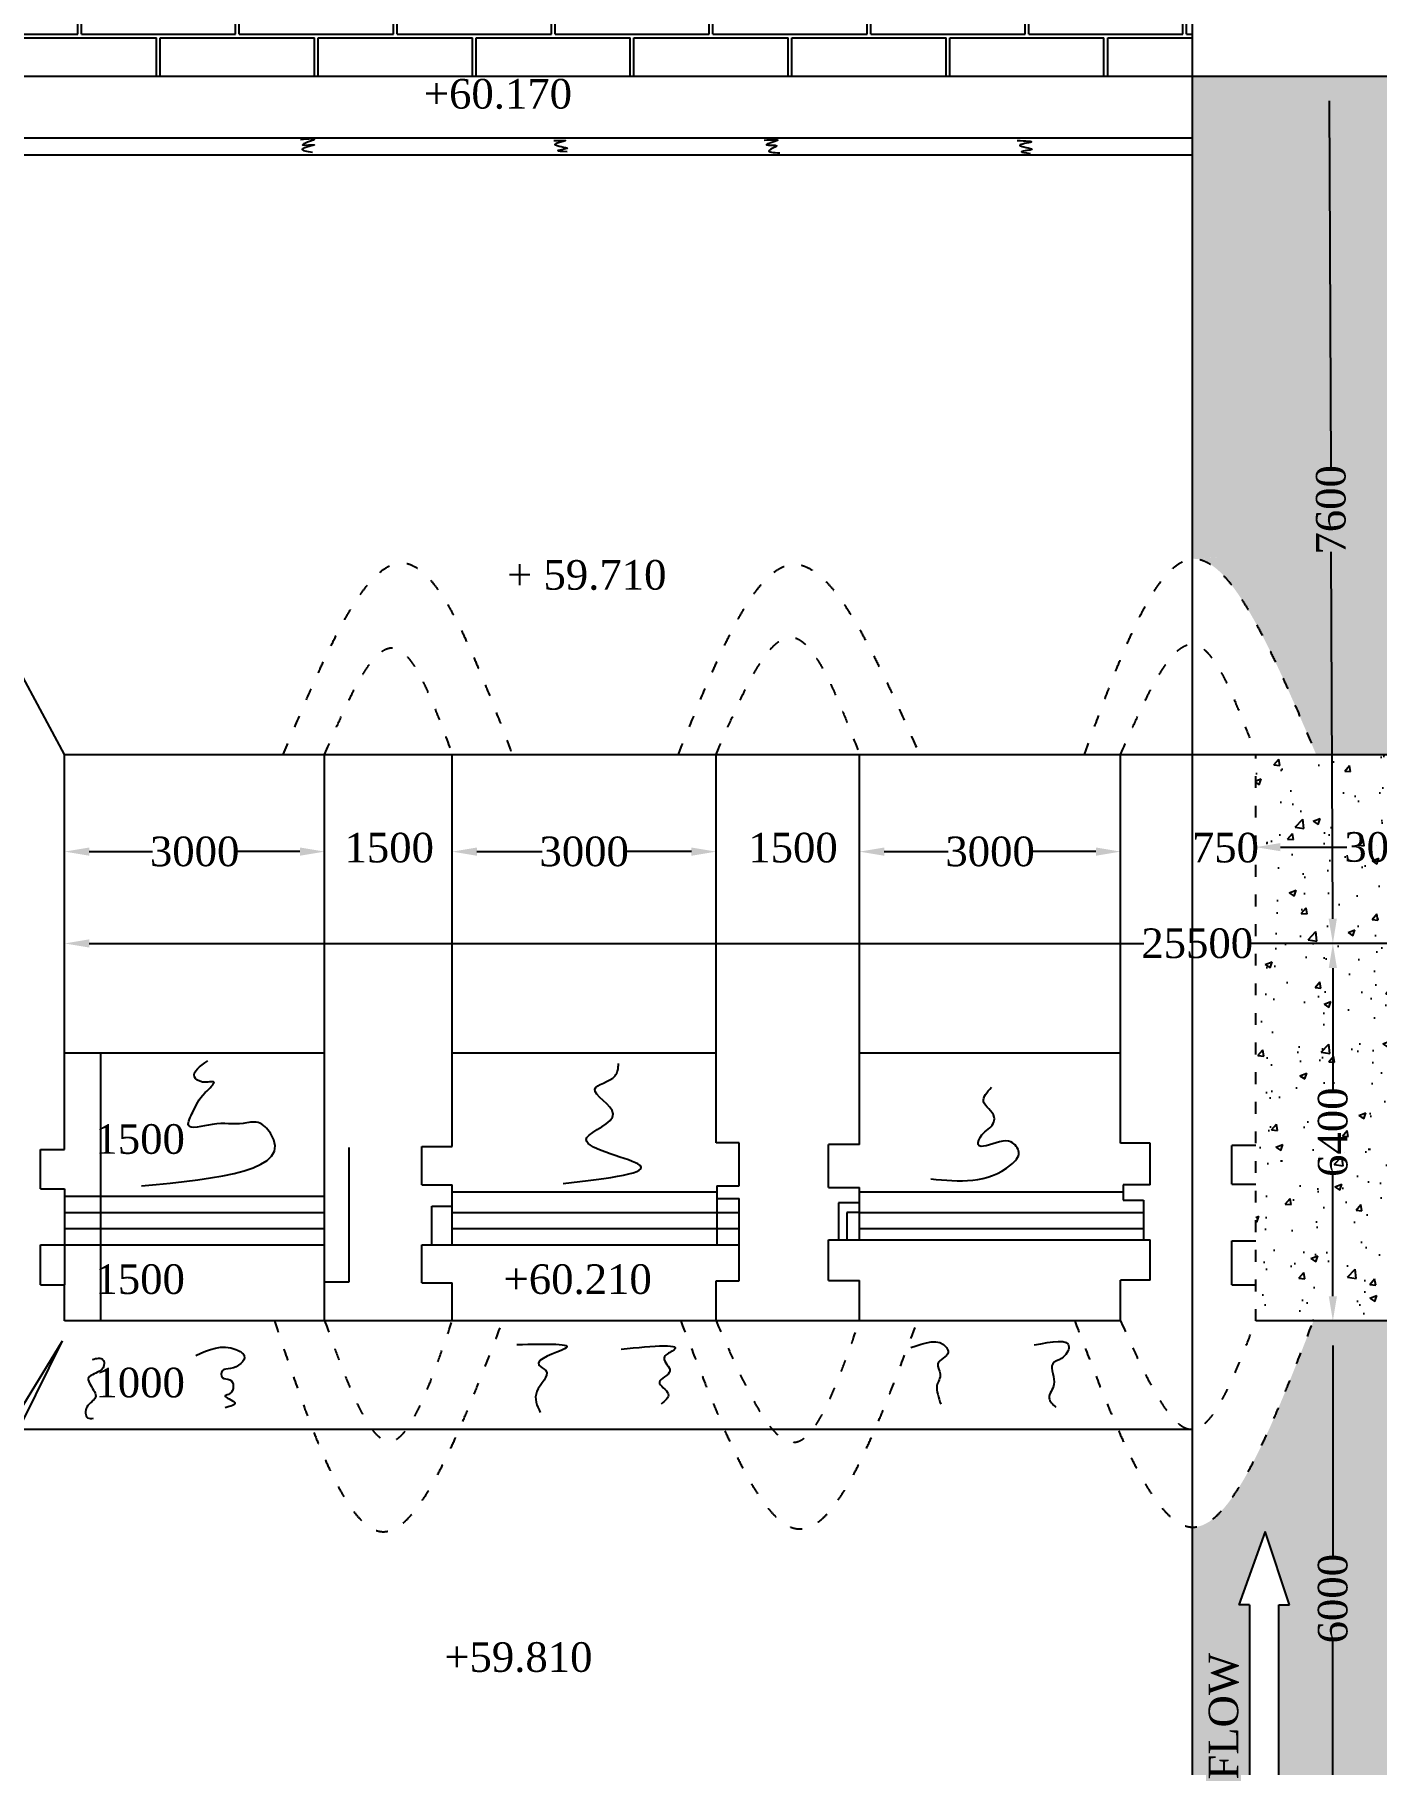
# Model space of a CAD drawing. Header units: millimetres. Extents: x 714 to 94318, y 2537 to 52531.
# Drawn here: x 13127 to 26724, y 11307 to 28834 of the extents above; entities that cross this region are included whole.
import ezdxf

# ---------------------------------------------------------------- set-up
doc = ezdxf.new("R2010")
doc.units = ezdxf.units.MM
doc.header["$MEASUREMENT"] = 0
doc.linetypes.add('ACAD_ISO03W100', pattern=[30, 12, -18])
for name, color, linetype in [('DIM', 5, 'Continuous'), ('DO LINE', 3, 'Continuous'), ('DWG.LINE', 10, 'Continuous'), ('HATCH', 2, 'Continuous'), ('TEXT', 7, 'Continuous')]:
    doc.layers.add(name, color=color, linetype=linetype)
doc.styles.get("Standard").update_dxf_attribs({"font": 'times.ttf', "height": 300})
doc.dimstyles.get("Standard").update_dxf_attribs({"dimtxt": 300, "dimasz": 250, "dimexe": 0.18, "dimexo": 0.0625, "dimgap": 0.09, "dimtad": 0, "dimtih": 1, "dimtoh": 1, "dimdec": 0, "dimzin": 0, "dimdsep": 46, "dimtxsty": 'Standard', "dimcen": 300, "dimclre": 256, "dimclrt": 4, "dimadec": 0, "dimazin": 0, "dimtfac": 1, "dimtdec": 0, "dimtofl": 0, "dimtmove": 0, "dimatfit": 3, "dimfxl": 0, "dimtolj": 1, "dimtzin": 0, "dimarcsym": 0})
pattern_1 = [(50, (0, 0), (717.2601826007534, -62.75213498259511), [75, -825]), (355, (0, 0), (-138.751333613, 752.1921337000118), [60, -660]), (100.4514, (59.77168, -5.22934), (578.5093817140216, 689.4395420609536), [63.74019000000001, -701.142112]), (46.18420000000001, (0, 200), (1067.241048625644, -165.5190143290181), [112.5, -1237.5]), (96.6356, (88.936745, 186.206693), (934.6627055487033, 974.1178709004417), [95.610288, -1051.713]), (351.1842, (0, 200), (934.6619451336272, 974.1186009253246), [90, -990]), (21, (100, 150), (596.9070521184617, -402.6188906653388), [75, -825]), (326.0000000000001, (100, 150), (243.3153319215817, 725.150045046853), [60, -660]), (71.4514, (149.742233, 116.448394), (840.22262858149, 322.5304967099524), [63.74019000000001, -701.142112]), (37.50000000000001, (0, 0), (12.15985531729067, 332.8938538313115), [0, -652, 0, -670, 0, -662.5]), (7.499999999999999, (0, 0), (263.0695374421486, 394.4117118823602), [0, -382, 0, -637, 0, -252.5]), (327.5, (-223, 0), (533.8224361724091, -22.5548717343798), [0, -250, 0, -780, 0, -1035]), (317.5, (-323, 0), (583.1861693423863, 100.1049823323176), [0, -325, 0, -518, 0, -735])]

# ---------------------------------------------------------------- blocks, each defined once
blk = doc.blocks.new('*D6')
at = {"layer": 'Defpoints', "color": 0, "ltscale": 0.2}
for p in [(13431.18185313756, 20555.97519833664), (16066.1158240299, 20555.97519833664), (16066.1158240299, 20555.97519833664)]:
    blk.add_point(p, dxfattribs=at)
at = {"layer": 'DIM', "lineweight": -2, "ltscale": 0.2}
for p, q in [((13431.18185313756, 20555.97519833664), (13431.18185313756, 20556.15519833664)), ((16066.1158240299, 20555.97519833664), (16066.1158240299, 20556.15519833664))]:
    blk.add_line(p, q, dxfattribs=at)
at = {"layer": 'DIM', "color": 0, "lineweight": -2, "ltscale": 0.2}
for p, q in [((13681.18185313756, 20555.97519833664), (14322.4593432701, 20555.97519833664)), ((15816.1158240299, 20555.97519833664), (15174.83833389736, 20555.97519833664))]:
    blk.add_line(p, q, dxfattribs=at)
at = {"layer": 'DIM', "color": 0, "ltscale": 0.2}
for points in [[(13681.18185313756, 20597.64186500331), (13681.18185313756, 20514.30853166998), (13431.18185313756, 20555.97519833664)], [(15816.1158240299, 20597.64186500331), (15816.1158240299, 20514.30853166998), (16066.1158240299, 20555.97519833664)]]:
    blk.add_solid(points, dxfattribs=at)
at = {"layer": 'DIM', "color": 4, "ltscale": 0.2, "insert": (14748.64883858373, 20555.97519833664), "char_height": 300, "attachment_point": 5}
blk.add_mtext('\\A1;3000', dxfattribs=at)
blk = doc.blocks.new('*D7')
at = {"layer": 'Defpoints', "color": 0, "ltscale": 0.2}
for p in [(17358.92045413452, 20555.97519833664), (20032.62964770076, 20555.97519833664), (20032.62964770076, 20555.97519833664)]:
    blk.add_point(p, dxfattribs=at)
at = {"layer": 'DIM', "lineweight": -2, "ltscale": 0.2}
for p, q in [((17358.92045413452, 20555.97519833664), (17358.92045413452, 20555.79519833664)), ((20032.62964770076, 20555.97519833664), (20032.62964770076, 20556.15519833664))]:
    blk.add_line(p, q, dxfattribs=at)
at = {"layer": 'DIM', "color": 0, "lineweight": -2, "ltscale": 0.2}
for p, q in [((17608.92045413452, 20555.97519833664), (18269.58555560402, 20555.97519833664)), ((19782.62964770076, 20555.97519833664), (19121.96454623127, 20555.97519833664))]:
    blk.add_line(p, q, dxfattribs=at)
at = {"layer": 'DIM', "color": 0, "ltscale": 0.2}
for points in [[(17608.92045413452, 20597.64186500331), (17608.92045413452, 20514.30853166997), (17358.92045413452, 20555.97519833664)], [(19782.62964770076, 20597.64186500331), (19782.62964770076, 20514.30853166997), (20032.62964770076, 20555.97519833664)]]:
    blk.add_solid(points, dxfattribs=at)
at = {"layer": 'DIM', "color": 4, "ltscale": 0.2, "insert": (18695.77505091764, 20555.97519833664), "char_height": 300, "attachment_point": 5}
blk.add_mtext('\\A1;3000', dxfattribs=at)
blk = doc.blocks.new('*D8')
at = {"layer": 'Defpoints', "color": 0, "ltscale": 0.2}
for p in [(21486.2901083632, 20555.97519833664), (24132.06998446101, 20555.97519833664), (24132.06998446101, 20555.97519833664)]:
    blk.add_point(p, dxfattribs=at)
at = {"layer": 'DIM', "lineweight": -2, "ltscale": 0.2}
for p, q in [((21486.2901083632, 20555.97519833664), (21486.2901083632, 20556.15519833664)), ((24132.06998446101, 20555.97519833664), (24132.06998446101, 20556.15519833664))]:
    blk.add_line(p, q, dxfattribs=at)
at = {"layer": 'DIM', "color": 0, "lineweight": -2, "ltscale": 0.2}
for p, q in [((21736.2901083632, 20555.97519833664), (22382.99055109848, 20555.97519833664)), ((23882.06998446101, 20555.97519833664), (23235.36954172573, 20555.97519833664))]:
    blk.add_line(p, q, dxfattribs=at)
at = {"layer": 'DIM', "color": 0, "ltscale": 0.2}
for points in [[(21736.2901083632, 20597.64186500331), (21736.2901083632, 20514.30853166998), (21486.2901083632, 20555.97519833664)], [(23882.06998446101, 20597.64186500331), (23882.06998446101, 20514.30853166998), (24132.06998446101, 20555.97519833664)]]:
    blk.add_solid(points, dxfattribs=at)
at = {"layer": 'DIM', "color": 4, "ltscale": 0.2, "insert": (22809.1800464121, 20555.97519833664), "char_height": 300, "attachment_point": 5}
blk.add_mtext('\\A1;3000', dxfattribs=at)
blk = doc.blocks.new('*D9')
at = {"layer": 'Defpoints', "color": 0, "ltscale": 0.2}
for p in [(25501.08317926654, 20601.3771402729), (28201.74914548086, 20601.37714027291), (28201.74914548086, 20601.37714027291)]:
    blk.add_point(p, dxfattribs=at)
at = {"layer": 'DIM', "lineweight": -2, "ltscale": 0.2}
for p, q in [((25501.08317926654, 20601.37714027291), (25501.08317926654, 20601.55714027291)), ((28201.74914548086, 20601.37714027291), (28201.74914548086, 20601.55714027291))]:
    blk.add_line(p, q, dxfattribs=at)
at = {"layer": 'DIM', "color": 0, "lineweight": -2, "ltscale": 0.2}
for p, q in [((25751.08317926654, 20601.37714027291), (26425.22666706008, 20601.37714027291)), ((27951.74914548086, 20601.37714027291), (27277.60565768733, 20601.37714027291))]:
    blk.add_line(p, q, dxfattribs=at)
at = {"layer": 'DIM', "color": 0, "ltscale": 0.2}
for points in [[(25751.08317926654, 20643.04380693958), (25751.08317926654, 20559.71047360624), (25501.08317926654, 20601.37714027291)], [(27951.74914548086, 20643.04380693958), (27951.74914548086, 20559.71047360624), (28201.74914548086, 20601.37714027291)]]:
    blk.add_solid(points, dxfattribs=at)
at = {"layer": 'DIM', "color": 4, "ltscale": 0.2, "insert": (26851.4161623737, 20601.37714027291), "char_height": 300, "attachment_point": 5}
blk.add_mtext('\\A1;3000', dxfattribs=at)
blk = doc.blocks.new('*D13')
at = {"layer": 'Defpoints', "color": 0, "ltscale": 0.2}
for p in [(13431.18185313756, 19625.71769996423), (36385.0281963016, 19625.71769996419), (36385.0281963016, 19625.71769996419)]:
    blk.add_point(p, dxfattribs=at)
at = {"layer": 'DIM', "lineweight": -2, "ltscale": 0.2}
for p, q in [((13431.18185313756, 19625.71769996419), (13431.18185313756, 19625.53769996419)), ((36385.0281963016, 19625.71769996419), (36385.0281963016, 19625.89769996419))]:
    blk.add_line(p, q, dxfattribs=at)
at = {"layer": 'DIM', "color": 0, "lineweight": -2, "ltscale": 0.2}
for p, q in [((13681.18185313756, 19625.71769996419), (24366.9551833353, 19625.71769996419)), ((36135.0281963016, 19625.71769996419), (25449.25486610386, 19625.71769996419))]:
    blk.add_line(p, q, dxfattribs=at)
at = {"layer": 'DIM', "color": 0, "ltscale": 0.2}
for points in [[(13681.18185313756, 19667.38436663086), (13681.18185313756, 19584.05103329752), (13431.18185313756, 19625.71769996419)], [(36135.0281963016, 19667.38436663086), (36135.0281963016, 19584.05103329752), (36385.0281963016, 19625.71769996419)]]:
    blk.add_solid(points, dxfattribs=at)
at = {"layer": 'DIM', "color": 4, "ltscale": 0.2, "insert": (24908.10502471958, 19625.71769996419), "char_height": 300, "attachment_point": 5}
blk.add_mtext('\\A1;25500', dxfattribs=at)
blk = doc.blocks.new('*D14')
at = {"layer": 'Defpoints', "color": 0, "ltscale": 0.2}
for p in [(26244.05920209382, 28412.62532419914), (26282.83060298492, 19625.71769996418), (26282.83060298491, 19625.71769996418)]:
    blk.add_point(p, dxfattribs=at)
at = {"layer": 'DIM', "lineweight": -2, "ltscale": 0.2}
for p, q in [((26244.05920209382, 28412.62532419914), (26243.87920384603, 28412.62452997386)), ((26282.83060298491, 19625.71769996418), (26282.65060473712, 19625.71690573889))]:
    blk.add_line(p, q, dxfattribs=at)
at = {"layer": 'DIM', "color": 0, "lineweight": -2, "ltscale": 0.2}
for p, q in [((26245.1622927694, 28162.62775782906), (26261.56104127863, 24446.11803695548)), ((26281.72751230932, 19875.71526633426), (26265.3287638001, 23592.22498720782))]:
    blk.add_line(p, q, dxfattribs=at)
at = {"layer": 'DIM', "color": 0, "ltscale": 0.2}
for points in [[(26286.82855383108, 28162.811606275), (26203.49603170772, 28162.44390938314), (26244.05920209382, 28412.62532419914)], [(26323.393773371, 19875.89911478019), (26240.06125124764, 19875.53141788833), (26282.83060298491, 19625.71769996418)]]:
    blk.add_solid(points, dxfattribs=at)
at = {"layer": 'DIM', "color": 4, "ltscale": 0.2, "insert": (26263.44490253937, 24019.17151208166), "char_height": 300, "attachment_point": 5, "rotation": 90}
blk.add_mtext('\\A1;7600', dxfattribs=at)
blk = doc.blocks.new('*D15')
at = {"layer": 'Defpoints', "color": 0, "ltscale": 0.2}
for p in [(26282.65060298493, 19625.71769996419), (26282.65060298493, 15800.66764952763), (26282.65060298493, 15800.66764952763)]:
    blk.add_point(p, dxfattribs=at)
at = {"layer": 'DIM', "lineweight": -2, "ltscale": 0.2}
for p, q in [((26282.65060298493, 19625.71769996419), (26282.47060298493, 19625.71769996419)), ((26282.65060298493, 15800.66764952763), (26282.47060298493, 15800.66764952763))]:
    blk.add_line(p, q, dxfattribs=at)
at = {"layer": 'DIM', "color": 0, "lineweight": -2, "ltscale": 0.2}
for p, q in [((26282.65060298493, 19375.71769996419), (26282.65060298493, 18138.84143465939)), ((26282.65060298493, 16050.66764952763), (26282.65060298493, 17287.54391483243))]:
    blk.add_line(p, q, dxfattribs=at)
at = {"layer": 'DIM', "color": 0, "ltscale": 0.2}
for points in [[(26240.98393631826, 19375.71769996419), (26324.31726965159, 19375.71769996419), (26282.65060298493, 19625.71769996419)], [(26240.98393631826, 16050.66764952763), (26324.31726965159, 16050.66764952763), (26282.65060298493, 15800.66764952763)]]:
    blk.add_solid(points, dxfattribs=at)
at = {"layer": 'DIM', "color": 4, "ltscale": 0.2, "insert": (26282.65060298492, 17713.19267474592), "char_height": 300, "attachment_point": 5, "rotation": 90}
blk.add_mtext('\\A1;6400', dxfattribs=at)
blk = doc.blocks.new('*D16')
at = {"layer": 'Defpoints', "color": 0, "ltscale": 0.2}
for p in [(26282.65060298493, 15800.66764952763), (26282.65060298493, 10172.22291510827), (26282.65060298493, 10172.22291510827)]:
    blk.add_point(p, dxfattribs=at)
at = {"layer": 'DIM', "lineweight": -2, "ltscale": 0.2}
for p, q in [((26282.65060298493, 15800.66764952763), (26282.83060298493, 15800.66764952763)), ((26282.65060298493, 10172.22291510827), (26282.47060298493, 10172.22291510827))]:
    blk.add_line(p, q, dxfattribs=at)
at = {"layer": 'DIM', "color": 0, "lineweight": -2, "ltscale": 0.2}
for p, q in [((26282.65060298493, 15550.66764952763), (26282.65060298493, 13412.09404223143)), ((26282.65060298493, 10422.22291510827), (26282.65060298493, 12560.79652240447))]:
    blk.add_line(p, q, dxfattribs=at)
at = {"layer": 'DIM', "color": 0, "ltscale": 0.2}
for points in [[(26240.98393631826, 15550.66764952763), (26324.3172696516, 15550.66764952763), (26282.65060298493, 15800.66764952763)], [(26240.98393631826, 10422.22291510827), (26324.3172696516, 10422.22291510827), (26282.65060298493, 10172.22291510827)]]:
    blk.add_solid(points, dxfattribs=at)
at = {"layer": 'DIM', "color": 4, "ltscale": 0.2, "insert": (26282.65060298493, 12986.44528231795), "char_height": 300, "attachment_point": 5, "rotation": 90}
blk.add_mtext('\\A1;6000', dxfattribs=at)

msp = doc.modelspace()

# ---------------------------------------------------------------- hatches: boundary and pattern name
at = {"layer": 'HATCH', "ltscale": 0.2}
h = msp.add_hatch(dxfattribs=at)
h.set_pattern_fill('AR-B816C', color=256, scale=100, style=0)
h.set_pattern_definition([(0, (0, 0), (800, 800), [1562.5, -37.5]), (0, (-800, 37.5), (800, 800), [1562.5, -37.5]), (90, (0, 0), (-799.9999999999999, 800), [-837.5, 762.5]), (90, (-37.5, 0), (-799.9999999999999, 800), [-837.5, 762.5])])
h.paths.add_polyline_path([(24861.96622752261, 34321.30951749459), (10386.87279926366, 34321.30951749459), (10386.87279926366, 28412.62532419915), (24861.96622752261, 28412.62532419915)])
at = {"layer": 'HATCH', "linetype": 'ByBlock', "ltscale": 0.2}
h = msp.add_hatch(dxfattribs=at)
h.set_pattern_fill('AR-CONC', color=256, scale=100, style=0)
h.set_pattern_definition(pattern_1)
edge = h.paths.add_edge_path()
edge.add_line((39300.05601887056, 28050.00799202232), (45854.49608775778, 28050.00799202232))
edge.add_line((45854.49608775778, 28050.00799202232), (45854.49608775778, 23815.97430693009))
edge.add_line((45854.49608775778, 23815.97430693009), (41706.73123499809, 23815.97430693009))
edge.add_line((41706.73123499809, 23815.97430693009), (40513.70979225958, 21657.31937228845))
edge.add_line((40513.70979225958, 21657.31937228845), (40513.70979225959, 15858.59820031526))
edge.add_line((40513.70979225959, 15858.59820031526), (40758.36131512487, 14159.37515786524))
edge.add_line((40758.36131512487, 14159.37515786524), (45118.80577158582, 14159.37515786525))
edge.add_line((45118.80577158582, 14159.37515786525), (45118.80577158582, 14624.59372994525))
edge.add_line((45118.80577158582, 14624.59372994525), (41194.02427369461, 14624.59372994525))
edge.add_line((41194.02427369461, 14624.59372994525), (41035.15731395083, 15933.45294373183))
edge.add_line((41035.15731395083, 15933.45294373183), (41035.15731395083, 21625.23999363897))
edge.add_line((41035.15731395083, 21625.23999363897), (42068.78171239755, 23272.67792689177))
edge.add_line((42068.78171239755, 23272.67792689177), (46323.29789634663, 23272.67792689177))
edge.add_line((46323.29789634663, 23272.67792689177), (46323.29789634663, 28412.62532419915))
edge.add_line((46323.29789634663, 28412.62532419915), (24861.96622752261, 28412.62532419915))
edge.add_line((24861.96622752261, 28412.62532419915), (24861.96622752261, 23522.61374565368))
edge.add_spline(control_points=[(24861.96622752261, 23522.61374565368), (25259.17142927046, 23545.60763439657), (25686.01754933362, 22543.68724607992), (26112.86366939679, 21541.76685776326)], knot_values=[2263.915202603841, 2263.915202603842, 2263.915202603842, 2263.915202603842, 4606.669735915541, 4606.669735915541, 4606.669735915541, 4606.669735915541], degree=3, periodic=0)
edge.add_line((26112.86366939678, 21541.76685776325), (27727.39537431125, 21541.76685776326))
edge.add_spline(control_points=[(27727.39537431125, 21541.76685776326), (28120.80620340483, 22567.13774302547), (28912.45205531895, 24630.45310692012), (29746.48365085524, 22575.50314602214), (30166.04069227516, 21541.76685776326)], knot_values=[0, 0, 0, 0, 2378.54562956916, 4786.258135230248, 4786.258135230248, 4786.258135230248, 4786.258135230248], degree=3, periodic=0)
edge.add_line((30166.04069227516, 21541.76685776326), (31819.38674693345, 21541.76685776326))
edge.add_spline(control_points=[(31819.38674693345, 21541.76685776326), (32197.31842012796, 22550.92086152419), (32963.6189925639, 24597.09837351065), (33822.66110788146, 22569.41655899309), (34258.03236131452, 21541.76685776326)], knot_values=[0, 0, 0, 0, 2341.942726423585, 4748.562185067067, 4748.562185067067, 4748.562185067067, 4748.562185067067], degree=3, periodic=0)
edge.add_line((34258.03236131452, 21541.76685776325), (36385.0281963016, 21541.76685776326))
edge.add_line((36385.0281963016, 21541.76685776326), (39300.05601887056, 28050.00799202232))
h.paths.add_polyline_path([(25761.58837766556, 24247.19963032247), (26765.30142741321, 24247.19963032247), (26765.30142741321, 23791.14339384085), (25761.58837766556, 23791.14339384085)], flags=24)
h.paths.add_polyline_path([(44999.86972566201, 26161.01926771702), (45998.8243038884, 26161.01926771702), (45998.8243038884, 25704.96303123541), (44999.86972566201, 25704.96303123541)], flags=25)
h.paths.add_polyline_path([(46184.29466289352, 26070.24715546616), (47185.41218272048, 26070.24715546616), (47185.41218272048, 25615.05609562478), (46184.29466289352, 25615.05609562478)], flags=9)
h.paths.add_polyline_path([(37943.07593020094, 26734.77835115738), (38314.23670885992, 26734.77835115738), (38314.23670885992, 27183.80502743712), (37943.07593020094, 27183.80502743712)], flags=24)
h.paths.add_polyline_path([(37444.33344651254, 26173.77175784761), (37815.0616368514, 26173.77175784761), (37815.0616368514, 26621.50066916701), (37444.33344651254, 26621.50066916701)], flags=24)
h.paths.add_polyline_path([(28758.3091284427, 24588.4022103202), (34720.4576504326, 24588.4022103202), (34720.4576504326, 25193.16068184146), (28758.3091284427, 25193.16068184146)], flags=24)
h.paths.add_polyline_path([(27183.34035469534, 25308.49934714146), (36761.49464452951, 25308.49934714146), (36761.49464452951, 25768.55702558414), (27183.34035469534, 25768.55702558414)], flags=24)
h.paths.add_polyline_path([(27183.34035469534, 25714.46556425218), (37463.36919391667, 25714.46556425218), (37463.36919391667, 26174.52324269486), (27183.34035469534, 26174.52324269486)], flags=24)
h.paths.add_polyline_path([(27222.38819030263, 26182.49950758801), (36423.86620039635, 26182.49950758801), (36423.86620039635, 26653.91262943371), (27222.38819030263, 26653.91262943371)], flags=24)
h = msp.add_hatch(dxfattribs=at)
h.set_pattern_fill('AR-CONC', color=256, scale=100, style=0)
h.set_pattern_definition(pattern_1)
h.paths.add_polyline_path([(28201.74914548086, 21541.76685776326), (25501.08317926654, 21541.76685776326), (25501.08317926654, 15800.66764952764), (28201.74914548086, 15800.66764952764), (28201.74914548087, 16219.28921071909), (28469.21883104719, 16219.28921071909), (28469.21883104718, 16697.14100787413), (28201.74914548086, 16697.14100787413), (28201.74914548087, 17213.79402893555), (28469.21883104718, 17213.79402893555), (28469.21883104718, 17586.58623011285), (28201.74914548087, 17586.58623011285)])
h.paths.add_polyline_path([(26350.31666706008, 20828.9726701936), (27352.51565768733, 20828.9726701936), (27352.51565768733, 20373.78161035222), (26350.31666706008, 20373.78161035222)], flags=24)
h.paths.add_polyline_path([(25782.09184307144, 17940.78820466661), (26783.2093628984, 17940.78820466661), (26783.2093628984, 17485.59714482522), (25782.09184307144, 17485.59714482522)], flags=24)
h.paths.add_polyline_path([(24777.76167708669, 20364.3166015373), (25594.92101378459, 20364.3166015373), (25594.92101378459, 20822.42763253945), (24777.76167708669, 20822.42763253945)], flags=9)
h = msp.add_hatch(dxfattribs=at)
h.set_pattern_fill('AR-CONC', color=256, scale=100, style=0)
h.set_pattern_definition(pattern_1)
edge = h.paths.add_edge_path()
edge.add_line((36385.02819630161, 15800.66764952764), (34223.08269897354, 15800.66764952764))
edge.add_spline(control_points=[(34223.08269897354, 15800.66764952763), (33788.98205473707, 14831.97603580006), (32934.21006578212, 12924.56016728353), (32174.9004875147, 14852.05945176015), (31801.21044446836, 15800.66764952763)], knot_values=[0, 0, 0, 0, 2303.756993761046, 4536.245162891986, 4536.245162891986, 4536.245162891986, 4536.245162891986], degree=3, periodic=0)
edge.add_line((31801.21044446836, 15800.66764952764), (30090.31084134587, 15800.66764952764))
edge.add_spline(control_points=[(30090.31084134587, 15800.66764952763), (29652.22400302549, 14797.6782111624), (28795.84836176264, 12837.02646742808), (28094.05686254561, 14828.13097287757), (27751.27326154336, 15800.66764952763)], knot_values=[0, 0, 0, 0, 2350.001376683069, 4593.801410792001, 4593.801410792001, 4593.801410792001, 4593.801410792001], degree=3, periodic=0)
edge.add_line((27751.27326154337, 15800.66764952764), (26085.99463623879, 15800.66764952763))
edge.add_spline(control_points=[(26085.99463623879, 15800.66764952763), (25676.13761652503, 14753.98795449048), (25266.28059681127, 13707.30825945332), (24861.96622752261, 13711.57306230295)], knot_values=[2406.534222610422, 2406.534222610422, 2406.534222610422, 2406.534222610422, 4827.806974638928, 4827.806974638928, 4827.806974638928, 4827.80697463893], degree=3, periodic=0)
edge.add_line((24861.96622752262, 13711.57306230295), (24861.96622752261, 10172.22291510827))
edge.add_line((24861.96622752261, 10172.22291510827), (45118.80577158581, 10172.22291510828))
edge.add_line((45118.80577158581, 10172.22291510828), (45118.80577158581, 10656.44293824435))
edge.add_line((45118.80577158581, 10656.44293824435), (38824.04977780894, 10656.44293824435))
edge.add_line((38824.04977780894, 10656.44293824435), (36385.02819630161, 15800.66764952764))
h.paths.add_polyline_path([(25733.60963037639, 10864.10356904434), (25439.10235228503, 10864.10356904434), (25439.10235228503, 12922.98262607778), (25329.03999452672, 12922.98262607778), (25594.9958728968, 13667.31689793983), (25842.40582167697, 12922.98262607778), (25733.60963037639, 12922.98262607778)], flags=16)
h.paths.add_polyline_path([(25782.09184307144, 13214.04081223865), (26783.20936289841, 13214.04081223865), (26783.20936289841, 12758.84975239726), (25782.09184307144, 12758.84975239726)], flags=24)
h.paths.add_polyline_path([(25406.97274160675, 11076.29111598185), (25406.97274160675, 12484.5823921174), (24946.91506316407, 12484.5823921174), (24946.91506316407, 11076.29111598185)], flags=24)
h.paths.add_polyline_path([(26882.12173448829, 11580.60133786042), (33335.25799980913, 11580.60133786042), (33335.25799980913, 12040.6590163031), (26882.12173448829, 12040.6590163031)], flags=24)
h.paths.add_polyline_path([(26882.12173448829, 12172.22969451025), (36226.46203730012, 12172.22969451025), (36226.46203730012, 12632.28737295293), (26882.12173448829, 12632.28737295293)], flags=24)
h.paths.add_polyline_path([(26880.17508704778, 12835.64872013845), (33645.64011949189, 12835.64872013845), (33645.64011949189, 13307.38628322425), (26880.17508704778, 13307.38628322425)], flags=24)

# ---------------------------------------------------------------- linework, layer by layer
at = {"layer": 'DO LINE', "linetype": 'ACAD_ISO03W100', "ltscale": 10}
msp.add_line((25501.08317926654, 15800.66764952763), (25501.08317926654, 21541.76685776326), dxfattribs=at)
for points in [[(15647.06490555458, 21541.76685776326), (16852.93303979677, 23481.98421987679), (17966.62283648073, 21541.76685776326)], [(23765.81037577725, 21541.76685776326), (24861.96622752261, 23522.61374565368), (26112.86366939679, 21541.76685776326)], [(19650.2200445045, 21541.76685776326), (20815.61092853284, 23467.16224185287), (22095.10524086357, 21541.76685776326)], [(16066.1158240299, 21541.76685776326), (16755.38362264511, 22621.07040315965), (17358.92045413452, 21541.76685776326)], [(20032.62964770076, 21541.76685776326), (20792.77702266542, 22728.81619407659), (21486.2901083632, 21541.76685776326)], [(24132.06998446101, 21541.76685776326), (24861.96622752261, 22657.5570176992), (25501.08317926654, 21541.76685776326)], [(15556.56280724029, 15800.66764952763), (16651.59373426391, 13665.46130986064), (17871.59326191316, 15800.66764952763)], [(16066.1158240299, 15800.66764952763), (16723.74997947697, 14580.63229320597), (17358.92045413452, 15800.66764952763)], [(19674.89203340502, 15800.66764952763), (20886.74364516773, 13692.67120706587), (22073.27144661581, 15800.66764952763)], [(20032.62964770076, 15800.66764952763), (20826.09965101694, 14571.11068868783), (21486.2901083632, 15800.66764952763)], [(23667.35718259466, 15800.66764952763), (24861.96622752261, 13711.57306230295), (26085.99463623879, 15800.66764952763)], [(24132.06998446101, 15800.66764952762), (24861.96622752261, 14702.53410814877), (25501.08317926654, 15800.66764952763)]]:
    msp.add_spline(points, degree=3, dxfattribs=at)
at = {"layer": 'DWG.LINE', "ltscale": 0.2}
for p, q in [((24861.96622752261, 3574.415944811961), (24861.96622752261, 43860.1126401136)), ((10333.54033493888, 28412.62532419915), (46323.29789634663, 28412.62532419915)), ((1649.680527209013, 27789.88165752278), (24861.96622752262, 27789.88165752278)), ((10720.14626521038, 27615.66658416604), (24861.96622752262, 27615.66658416604)), ((13431.18185313756, 21541.76685776326), (10318.1533260608, 27308.22654493552)), ((13431.18185313756, 21541.76685776326), (36385.0281963016, 21541.76685776326)), ((13431.18185313756, 17537.12232826616), (13431.18185313756, 21541.76685776326)), ((16066.1158240299, 15800.66764952763), (16066.1158240299, 21541.76685776326)), ((17358.92045413452, 17568.72837590077), (17358.92045413452, 21541.76685776326)), ((20032.62964770076, 17603.86590473843), (20032.62964770076, 21541.76685776326)), ((21486.2901083632, 17587.76890599099), (21486.2901083632, 21541.76685776326)), ((24132.06998446101, 17602.28375073223), (24132.06998446101, 21541.76685776326)), ((13431.18185313756, 18517.69252993367), (16066.1158240299, 18517.69252993367)), ((13796.32693316392, 15800.66764952763), (13796.32693316392, 18517.69252993367)), ((17358.92045413452, 18517.69252993368), (20032.62964770076, 18517.69252993368)), ((21486.2901083632, 18517.69252993368), (24132.06998446101, 18517.69252993368)), ((13187.75130575797, 17537.12232826616), (13431.18185313756, 17537.12232826615)), ((13187.75130575796, 17138.05486687669), (13187.75130575796, 17537.12232826616)), ((16313.69443365175, 16195.7097581348), (16313.69443365175, 17557.21725999538)), ((17050.96462583833, 17568.72837590077), (17358.92045413452, 17568.72837590077)), ((17050.96462583833, 17178.87554333181), (17050.96462583833, 17568.72837590077)), ((20266.895271794, 17603.86590473843), (20032.62964770076, 17603.86590473843)), ((20266.895271794, 17168.25746196357), (20266.895271794, 17603.86590473843)), ((21486.2901083632, 17587.76890599099), (21172.91577372228, 17587.76890599099)), ((21172.91577372228, 17152.27943993671), (21172.91577372228, 17587.76890599099)), ((24430.17972275417, 17602.28375073223), (24132.06998446101, 17602.28375073223)), ((24430.17972275417, 17180.87340672727), (24430.17972275417, 17602.28375073223)), ((25501.08317926654, 17577.41336133334), (25257.71487949818, 17577.41336133334)), ((25257.71487949818, 17185.38317598516), (25257.71487949817, 17577.41336133334)), ((17050.96462583833, 17178.87554333181), (17358.92045413452, 17178.87554333181)), ((17358.92045413452, 16572.54385852573), (17358.92045413452, 17178.87554333181)), ((24430.17972275417, 17180.87340672727), (24158.65445711074, 17180.87340672727)), ((24158.65445711074, 17180.87340672727), (24158.65445711074, 17023.35642309592)), ((25257.71487949817, 17185.38317598516), (25501.08317926654, 17185.38317598516)), ((13187.75130575796, 17138.05486687669), (13431.18185313756, 17138.05486687669)), ((13431.18185313756, 17138.05486687669), (13431.18185313756, 16167.92893025582)), ((13431.18185313756, 17065.63113690313), (16066.1158240299, 17065.63113690313)), ((17358.92045413452, 17109.58397401832), (20040.64299018023, 17109.58397401831)), ((20040.64299018023, 17168.25746196357), (20040.64299018023, 16572.54385852572)), ((20040.64299018023, 17168.25746196357), (20266.895271794, 17168.25746196357)), ((20040.64299018024, 17039.66553133461), (20266.895271794, 17039.66553133461)), ((20266.895271794, 16205.50997303968), (20266.895271794, 17039.66553133461)), ((21172.91577372228, 17152.27943993671), (21486.2901083632, 17152.27943993671)), ((21486.2901083632, 16623.19153934597), (21486.2901083632, 17152.27943993671)), ((21486.29010836321, 17109.58397401831), (24158.65445711074, 17109.58397401831)), ((24158.65445711074, 17023.35642309592), (24364.54080243182, 17023.35642309592)), ((24364.54080243182, 17023.35642309592), (24364.54080243182, 16623.19153934598)), ((13431.18185313756, 16899.31097904392), (16066.1158240299, 16899.31097904392)), ((17151.91454106371, 16964.62557418868), (17358.92045413452, 16964.62557418868)), ((17151.91454106371, 16572.54385852573), (17151.91454106371, 16964.62557418868)), ((17358.92045413452, 16899.31097904392), (20266.895271794, 16899.31097904392)), ((21486.2901083632, 16997.75468143181), (21274.16922015644, 16997.7546814318)), ((21274.16922015644, 16997.7546814318), (21274.16922015644, 16623.19153934598)), ((21486.2901083632, 16899.31097904392), (21356.70777408022, 16899.31097904392)), ((21356.70777408022, 16899.31097904392), (21356.70777408022, 16623.19153934598)), ((21486.2901083632, 16899.31097904392), (24364.54080243182, 16899.31097904392)), ((13431.18185313756, 16737.25538808864), (16066.1158240299, 16737.25538808864)), ((17358.92045413452, 16737.25538808864), (20266.895271794, 16737.25538808864)), ((21486.2901083632, 16737.25538808864), (24364.54080243182, 16737.25538808864)), ((13187.75130575796, 16167.92893025582), (13187.75130575796, 16572.54385852572)), ((13187.75130575796, 16572.54385852572), (16066.1158240299, 16572.54385852573)), ((17050.96462583833, 16186.89098298599), (17050.96462583833, 16572.54385852573)), ((17050.96462583833, 16572.54385852573), (20266.895271794, 16572.54385852572)), ((21172.91577372228, 16209.12024677292), (21172.91577372228, 16623.19153934598)), ((21172.91577372228, 16623.19153934598), (24430.17972275417, 16623.19153934598)), ((24430.17972275417, 16214.62548085721), (24430.17972275417, 16623.19153934598)), ((25257.71487949818, 16166.27491746208), (25257.71487949817, 16611.47036255512)), ((25257.71487949817, 16611.47036255512), (25501.08317926654, 16611.47036255512)), ((13187.75130575796, 16167.92893025582), (13431.18185313756, 16167.92893025582)), ((13431.18185313756, 15800.66764952763), (13431.18185313756, 16167.92893025582)), ((16061.50357245858, 16195.70975813479), (16313.69443365175, 16195.70975813479)), ((17050.96462583833, 16186.89098298599), (17358.92045413452, 16186.89098298599)), ((17358.92045413452, 15800.66764952763), (17358.92045413452, 16186.89098298599)), ((20032.62964770076, 15800.66764952763), (20032.62964770076, 16205.50997303968)), ((20032.62964770076, 16205.50997303968), (20266.895271794, 16205.50997303968)), ((21172.91577372228, 16209.12024677291), (21486.29010836321, 16209.12024677292)), ((21486.2901083632, 15800.66764952763), (21486.2901083632, 16209.12024677291)), ((24132.06998446101, 15800.66764952764), (24132.069984461, 16214.62548085721)), ((24430.17972275417, 16214.62548085721), (24132.06998446101, 16214.62548085721)), ((25257.71487949818, 16166.27491746208), (25501.08317926654, 16166.27491746209)), ((21486.2901083632, 15800.66764952763), (13431.18185313756, 15800.66764952763)), ((24132.06998446101, 15800.66764952763), (21486.2901083632, 15800.66764952763)), ((36385.0281963016, 15800.66764952763), (25501.08317926654, 15800.66764952763)), ((10781.41071949422, 11312.03968817621), (13409.97883468308, 15599.36471136005)), ((10944.89211547136, 10624.08557720788), (13409.97883468308, 15599.36471136005)), ((12965.62884953687, 14702.53410814877), (24861.96622752261, 14702.53410814877)), ((25594.9958728968, 13667.31689793983), (25329.03999452672, 12922.98262607778)), ((25842.40582167698, 12922.98262607778), (25594.9958728968, 13667.31689793983)), ((25439.10235228503, 12922.98262607778), (25329.03999452672, 12922.98262607778)), ((25439.10235228503, 12922.98262607778), (25439.10235228503, 10864.10356904434)), ((25733.60963037639, 10864.10356904434), (25733.60963037639, 12922.98262607778)), ((25733.60963037639, 12922.98262607778), (25842.40582167698, 12922.98262607778))]:
    msp.add_line(p, q, dxfattribs=at)
at = {"layer": 'HATCH', "ltscale": 0.2}
for points in [[(15820.73548602863, 27771.95960733098), (15961.29652833726, 27771.95960733098), (15842.36020447232, 27717.94628318858), (15961.29652833726, 27717.94628318858), (15838.75612611222, 27674.73559747553), (15943.27588825367, 27642.32755019191)], [(18389.2416662719, 27761.19841546829), (18504.57366349359, 27757.59757999032), (18400.05414963531, 27721.58869722871), (18522.59430357718, 27681.97884699366), (18428.88702479916, 27660.37343813943), (18522.59430357718, 27649.57079971004)], [(20518.44902934076, 27764.82023822052), (20655.40574500614, 27761.21927074708), (20543.67782614453, 27718.00858503407), (20648.19758828596, 27707.20594660468), (20568.9066229483, 27660.39429341823), (20677.0304634498, 27635.18804908603)], [(23082.43173868002, 27761.96715688413), (23225.28120688041, 27744.60922914596), (23111.38776229156, 27711.8219589764), (23231.07241160271, 27671.31995159342), (23128.76137645848, 27648.17600394406), (23213.69879743582, 27630.81807620589)], [(14211.72777028644, 17168.02612709493), (15515.95039078494, 17703.52710930278), (15390.88812232536, 17810.62727422736), (15239.02647874888, 17801.70228674781), (14926.37036297412, 17792.77729926829), (14685.17835825949, 17783.85231178874), (14729.84368703712, 17917.7274391519), (14854.90625191393, 18114.07779404195), (14944.23631663487, 18221.17811655157), (14828.10687679704, 18221.17811655157), (14747.70964069787, 18274.72819901386), (14881.70533061365, 18435.37844640069)], [(18481.71707633435, 17194.80108953355), (19241.0249977996, 17391.15144442359), (18722.90908104891, 17658.90201432005), (18990.89986804605, 17899.87746419283), (18803.30631714809, 18149.77790154517), (19008.76611812401, 18283.65318649341), (19044.4980254455, 18408.6034839621)], [(22207.57511399832, 17239.73457847946), (23020.48089644581, 17382.53485090722), (23100.87813254498, 17507.48499079086), (23020.48089644581, 17614.58531330046), (22904.35145660798, 17614.58531330046), (22689.9588270103, 17587.81019327679), (22725.69073433179, 17685.98537072181), (22841.82017416961, 17802.01052312591), (22850.75329920859, 17864.48575065279), (22743.55698440975, 18025.13599803965), (22823.95422050887, 18167.93627046741)], [(22004.94580082799, 15529.95842012257), (22366.03945061803, 15529.95842012257), (22384.0942220327, 15480.99689944836), (22278.34531240241, 15367.61208473091), (22304.13775830413, 15264.5349088127), (22270.60763791529, 15143.41928620325), (22278.42949488608, 15059.50855083851), (22309.38019283442, 14956.4315325054)], [(23255.44458303589, 15557.21385941029), (23608.68376996357, 15537.78693075202), (23534.1472946658, 15421.22551638744), (23443.40687692584, 15366.18247306315), (23443.40687692584, 15269.04798735687), (23456.36979374581, 15155.72431564282), (23407.75885567087, 15019.73597261999), (23475.8141689758, 14925.83922956421)], [(13712.32170695381, 15410.64147339226), (13819.49727254896, 15408.02981618661), (13832.56749239395, 15371.46614255256), (13782.90071626642, 15290.50382366747), (13670.49724058365, 15217.37647639934), (13694.02357702114, 15152.08410074809), (13743.69035314868, 15026.72297902699), (13657.42702073866, 14927.47890211744), (13662.65522724349, 14820.39953842084), (13722.77811996359, 14815.17622400957)], [(14761.87215791049, 15451.79465432477), (15167.26002214866, 15512.24601692121), (15251.96805353073, 15445.74953382363), (15112.80492263532, 15318.80168812958), (15028.09718767047, 15294.62120612504), (15028.09718767047, 15228.12472302743), (15106.75445482845, 15203.94424102289), (15106.75445482845, 15064.90599674149), (15058.34982312197, 15040.72551473696), (15155.15879011777, 14974.22903163938), (15058.34982312197, 14919.82278954407)], [(18014.09790386027, 15560.88905818839), (18495.51677889895, 15517.1629859751), (18237.70999750833, 15353.09046383205), (18306.44707036437, 15297.29180014326), (18216.22982897551, 15086.97357825653), (18250.5982171949, 14872.36321208029)], [(19071.14622779237, 15516.19431060896), (19586.67382958665, 15494.73327399135), (19505.04853704409, 15426.05801984898), (19565.19336463662, 15292.99949826868), (19457.79192913813, 15181.40217089109), (19548.00917052693, 15061.22023976434), (19474.97612324782, 14958.2073585508)]]:
    msp.add_spline(points, degree=3, dxfattribs=at)

# ---------------------------------------------------------------- texts
at = {"layer": 'TEXT', "ltscale": 0.2}
for s, p in [('+60.170', (17071.01772925982, 28084.64201032869)), ('+ 59.710', (17914.65553552389, 23210.30122811087)), ('1500', (16267.256542698, 20446.72467651927)), ('1500', (20358.95707151624, 20446.72467651927)), ('750', (24854.11351558705, 20446.72467651927)), ('1500', (13743.59874289671, 17493.93689212122)), ('1500', (13743.59874289671, 16074.35066743224)), ('+60.210', (17879.3911333664, 16074.35066743224)), ('1000', (13743.59874289671, 15026.43798174357)), ('+59.810', (17278.38057706923, 12245.04165717789))]:
    msp.add_text(s, height=300, dxfattribs=at).set_placement(p)
msp.add_text('FLOW', height=300, rotation=90, dxfattribs=at).set_placement((25323.59134290452, 11152.9673957223))

# ---------------------------------------------------------------- dimensions: what is measured, and where the dimension line sits
at = {"layer": 'DIM', "ltscale": 0.2}
for p1, p2, distance, text, picture, middle in [((26244.05920209383, 28412.62532419915), (26282.83060298493, 19625.71769996419), -2.1860183282991588e-11, '7600', '*D14', (26263.44490253937, 24019.17151208166)), ((26282.65060298493, 19625.71769996419), (26282.65060298493, 15800.66764952763), 0, '6400', '*D15', (26282.65060298492, 17713.19267474592)), ((26282.65060298493, 15800.66764952763), (26282.65060298493, 10172.22291510827), 0, '6000', '*D16', (26282.65060298493, 12986.44528231795))]:
    dim = msp.add_aligned_dim(p1=p1, p2=p2, distance=distance, text=text, dimstyle='Standard', dxfattribs=at)
    dim.commit()
    dim.dimension.update_dxf_attribs({"geometry": picture, "text_midpoint": middle, "text_rotation": 90})
for p1, p2, text, picture, middle in [((13431.18185313756, 20555.97519833664), (16066.1158240299, 20555.97519833664), '3000', '*D6', (14748.64883858373, 20555.97519833664)), ((17358.92045413452, 20555.97519833664), (20032.62964770076, 20555.97519833664), '3000', '*D7', (18695.77505091764, 20555.97519833664)), ((21486.2901083632, 20555.97519833664), (24132.06998446101, 20555.97519833664), '3000', '*D8', (22809.1800464121, 20555.97519833664)), ((25501.08317926654, 20601.3771402729), (28201.74914548086, 20601.37714027291), '3000', '*D9', (26851.4161623737, 20601.37714027291)), ((13431.18185313756, 19625.71769996423), (36385.0281963016, 19625.71769996419), '25500', '*D13', (24908.10502471958, 19625.71769996419))]:
    dim = msp.add_aligned_dim(p1=p1, p2=p2, distance=0, text=text, dimstyle='Standard', dxfattribs=at)
    dim.commit()
    dim.dimension.update_dxf_attribs({"geometry": picture, "text_midpoint": middle})

doc.saveas('drawing.dxf')
